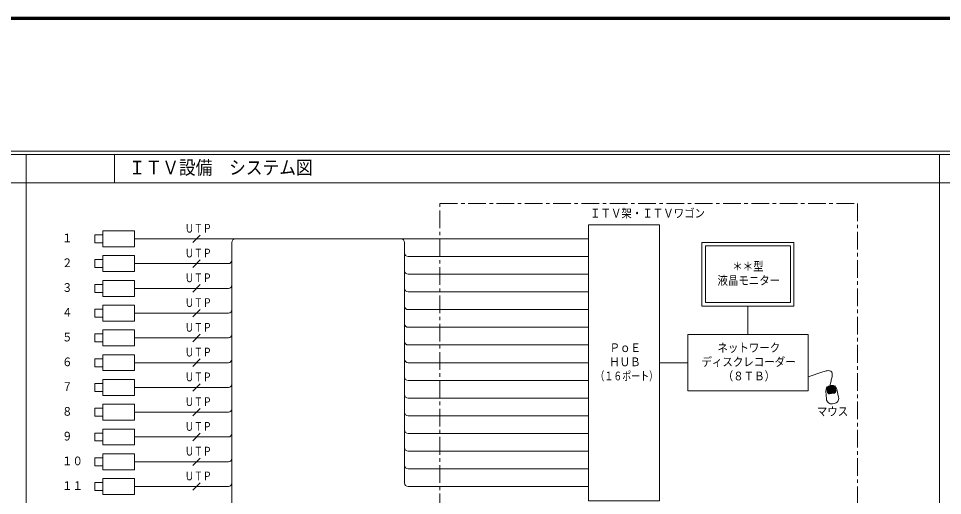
# Model space of a CAD drawing. Units: millimetres on the paper. Extents: x -400 to 400, y -280 to 280.
# Drawn here: x -131.2 to 129.9, y 145.2 to 280 of the extents above; entities that cross this region are included whole.
import ezdxf
from ezdxf.enums import TextEntityAlignment as Align

# ---------------------------------------------------------------- set-up
doc = ezdxf.new("R2010")
doc.units = ezdxf.units.MM
doc.linetypes.add('CHAIN1', pattern=[8, 5, -1, 1, -1])
for name, color, linetype, lineweight in [('0-0_0', 7, 'Continuous', 20), ('0-1_F-F_', 7, 'Continuous', 20), ('0-2_Defpoints', 2, 'Continuous', 80), ('0-3_WAKU-M', 7, 'Continuous', 20)]:
    doc.layers.add(name, color=color, linetype=linetype, lineweight=lineweight)
doc.styles.add('ＭＳ ゴシック', font='')
doc.styles.get('ＭＳ ゴシック').set_extended_font_data('MS Gothic')

msp = doc.modelspace()

# ---------------------------------------------------------------- linework, layer by layer
at = {"layer": '0-0_0', "color": 134, "lineweight": 70}
msp.add_lwpolyline([(400, 280), (-400, 280), (-400, -280), (400, -280)], close=True, dxfattribs=at)
at = {"layer": '0-1_F-F_', "color": 4, "lineweight": 9}
msp.add_line((387, 241.529), (-387, 241.529), dxfattribs=at)
at = {"layer": '0-1_F-F_'}
for p, q in [((-129, 241.529), (-129, -238.471)), ((-104, 241.529), (-104, 233.529)), ((129, 241.529), (129, 1.529)), ((387, 233.529), (-387, 233.529))]:
    msp.add_line(p, q, dxfattribs=at)
at = {"layer": '0-1_F-F_', "color": 4, "lineweight": 9}
msp.add_lwpolyline([(388, 242.529), (-388, 242.529), (-388, -239.471), (388, -239.471)], dxfattribs=at)
at = {"layer": '0-3_WAKU-M'}
for p, q in [((-107.366, 219.972), (-107.366, 215.472)), ((-98.366, 219.972), (-107.366, 219.972)), ((-98.366, 215.472), (-98.366, 219.972)), ((-98.366, 217.722), (29.896, 217.722)), ((-81.927, 216.661), (-79.806, 218.782)), ((-70.866, 120.722), (-70.866, 216.722)), ((-22.104, 216.722), (-22.104, 148.722)), ((-98.366, 215.472), (-107.366, 215.472)), ((-107.366, 212.972), (-107.366, 208.472)), ((-98.366, 212.972), (-107.366, 212.972)), ((-98.366, 208.472), (-98.366, 212.972)), ((-81.927, 209.661), (-79.806, 211.782)), ((-21.104, 212.722), (29.896, 212.722)), ((-98.366, 210.722), (-71.866, 210.722)), ((-98.366, 208.472), (-107.366, 208.472)), ((-21.104, 207.722), (29.896, 207.722)), ((-107.366, 205.972), (-107.366, 201.472)), ((-98.366, 205.972), (-107.366, 205.972)), ((-98.366, 201.472), (-98.366, 205.972)), ((-98.366, 203.722), (-71.866, 203.722)), ((-81.927, 202.661), (-79.806, 204.782)), ((-98.366, 201.472), (-107.366, 201.472)), ((-21.104, 202.722), (29.896, 202.722)), ((-107.366, 198.972), (-107.366, 194.472)), ((-98.366, 198.972), (-107.366, 198.972)), ((-98.366, 194.472), (-98.366, 198.972)), ((74.896, 198.722), (74.896, 190.722)), ((-98.366, 196.722), (-71.866, 196.722)), ((-81.927, 195.661), (-79.806, 197.782)), ((-21.104, 197.722), (29.896, 197.722)), ((-98.366, 194.472), (-107.366, 194.472)), ((-107.366, 191.972), (-107.366, 187.472)), ((-98.366, 191.972), (-107.366, 191.972)), ((-98.366, 187.472), (-98.366, 191.972)), ((-81.927, 188.661), (-79.806, 190.782)), ((-21.104, 192.722), (29.896, 192.722)), ((-98.366, 189.722), (-71.866, 189.722)), ((-98.366, 187.472), (-107.366, 187.472)), ((-21.104, 187.722), (29.896, 187.722)), ((-107.366, 184.972), (-107.366, 180.472)), ((-98.366, 184.972), (-107.366, 184.972)), ((-98.366, 180.472), (-98.366, 184.972)), ((-81.927, 181.661), (-79.806, 183.782)), ((-98.366, 180.472), (-107.366, 180.472)), ((-98.366, 182.722), (-71.866, 182.722)), ((-21.104, 182.722), (29.896, 182.722)), ((49.896, 182.722), (57.896, 182.722)), ((96.06, 180.096), (96.41, 180.212)), ((-107.366, 177.972), (-107.366, 173.472)), ((-98.366, 177.972), (-107.366, 177.972)), ((-98.366, 173.472), (-98.366, 177.972)), ((-21.104, 177.722), (29.896, 177.722)), ((91.896, 178.722), (96.06, 180.096)), ((-98.366, 175.722), (-71.866, 175.722)), ((-81.927, 174.661), (-79.806, 176.782)), ((98.235, 176.902), (98.18, 176.571)), ((98.18, 176.571), (98.246, 176.279)), ((98.202, 176.229), (98.39, 176.256)), ((98.334, 177.189), (98.235, 176.902)), ((100.044, 175.106), (100.533, 172.942)), ((-98.366, 173.472), (-107.366, 173.472)), ((-21.104, 172.722), (29.896, 172.722)), ((97.092, 172.441), (96.944, 174.655)), ((-107.366, 170.972), (-107.366, 166.472)), ((-98.366, 170.972), (-107.366, 170.972)), ((-98.366, 166.472), (-98.366, 170.972)), ((-81.927, 167.661), (-79.806, 169.782)), ((99.303, 171.174), (98.774, 171.097)), ((-98.366, 168.722), (-71.866, 168.722)), ((-21.104, 167.722), (29.896, 167.722)), ((-98.366, 166.472), (-107.366, 166.472)), ((-107.366, 163.972), (-107.366, 159.472)), ((-98.366, 163.972), (-107.366, 163.972)), ((-98.366, 159.472), (-98.366, 163.972)), ((-81.927, 160.661), (-79.806, 162.782)), ((-21.104, 162.722), (29.896, 162.722)), ((-98.366, 159.472), (-107.366, 159.472)), ((-98.366, 161.722), (-71.866, 161.722)), ((-107.366, 156.972), (-107.366, 152.472)), ((-98.366, 156.972), (-107.366, 156.972)), ((-98.366, 152.472), (-98.366, 156.972)), ((-21.104, 157.722), (29.896, 157.722)), ((-98.366, 154.722), (-71.866, 154.722)), ((-81.927, 153.661), (-79.806, 155.782)), ((-98.366, 152.472), (-107.366, 152.472)), ((-21.104, 152.722), (29.896, 152.722)), ((-107.366, 149.972), (-107.366, 145.472)), ((-98.366, 149.972), (-107.366, 149.972)), ((-98.366, 145.472), (-98.366, 149.972)), ((-98.366, 147.722), (-71.866, 147.722)), ((-81.927, 146.661), (-79.806, 148.782)), ((-21.104, 147.722), (29.896, 147.722)), ((-98.366, 145.472), (-107.366, 145.472))]:
    msp.add_line(p, q, dxfattribs=at)
at = {"layer": '0-3_WAKU-M', "linetype": 'CHAIN1'}
msp.add_lwpolyline([(105.896, 52.722), (105.896, 44.722), (-12.104, 44.722), (-12.104, 227.722), (105.896, 227.722), (105.896, 54.722)], dxfattribs=at)
at = {"layer": '0-3_WAKU-M'}
for points in [[(29.896, 221.722), (49.896, 221.722), (49.896, 143.722), (29.896, 143.722)], [(61.896, 216.722), (87.896, 216.722), (87.896, 198.722), (61.896, 198.722)], [(62.896, 215.722), (86.896, 215.722), (86.896, 199.722), (62.896, 199.722)], [(57.896, 190.722), (91.896, 190.722), (91.896, 174.722), (57.896, 174.722)]]:
    msp.add_lwpolyline(points, close=True, dxfattribs=at)
for points in [[(-107.366, 216.597), (-109.616, 216.597), (-109.616, 218.847), (-107.366, 218.847)], [(-107.366, 209.597), (-109.616, 209.597), (-109.616, 211.847), (-107.366, 211.847)], [(-107.366, 202.597), (-109.616, 202.597), (-109.616, 204.847), (-107.366, 204.847)], [(-107.366, 195.597), (-109.616, 195.597), (-109.616, 197.847), (-107.366, 197.847)], [(-107.366, 188.597), (-109.616, 188.597), (-109.616, 190.847), (-107.366, 190.847)], [(-107.366, 181.597), (-109.616, 181.597), (-109.616, 183.847), (-107.366, 183.847)], [(96.41, 180.212), (96.756, 180.341), (97.043, 180.376), (97.334, 180.443), (97.635, 180.482), (98.002, 180.409), (98.343, 180.283), (98.58, 180.062)], [(98.58, 180.062), (98.682, 179.797), (98.713, 179.434), (98.703, 179.058), (98.684, 178.753), (98.634, 178.453), (98.525, 178.148), (98.461, 177.843), (98.411, 177.543), (98.334, 177.189)], [(-107.366, 174.597), (-109.616, 174.597), (-109.616, 176.847), (-107.366, 176.847)], [(-107.366, 167.597), (-109.616, 167.597), (-109.616, 169.847), (-107.366, 169.847)], [(-107.366, 160.597), (-109.616, 160.597), (-109.616, 162.847), (-107.366, 162.847)], [(-107.366, 153.597), (-109.616, 153.597), (-109.616, 155.847), (-107.366, 155.847)], [(-107.366, 146.597), (-109.616, 146.597), (-109.616, 148.847), (-107.366, 148.847)]]:
    msp.add_lwpolyline(points, dxfattribs=at)
at = {"layer": '0-3_WAKU-M', "color": 1, "lineweight": 80}
for points in [[(98.026, 176.177), (98.288, 174.379), (97.832, 174.312), (97.588, 175.991)], [(99.047, 176.203), (99.291, 174.524), (98.835, 174.458), (98.574, 176.257)]]:
    msp.add_lwpolyline(points, dxfattribs=at)
at = {"layer": '0-3_WAKU-M'}
for centre, radius, start, end in [((-69.866, 216.722), 1, 90, 180), ((-23.104, 216.722), 1, 0, 90), ((-71.866, 211.722), 1, 270, 0), ((-21.104, 213.722), 1, 180, 270), ((-21.104, 208.722), 1, 180, 270), ((-71.866, 204.722), 1, 270, 0), ((-21.104, 203.722), 1, 180, 270), ((-21.104, 198.722), 1, 180, 270), ((-71.866, 197.722), 1, 270, 0), ((-21.104, 193.722), 1, 180, 270), ((-71.866, 190.722), 1, 270, 0), ((-21.104, 188.722), 1, 180, 270), ((-71.866, 183.722), 1, 270, 0), ((-21.104, 183.722), 1, 180, 270), ((-21.104, 178.722), 1, 180, 270), ((-71.866, 176.722), 1, 270, 0), ((98.414, 174.77), 1.475, 98.26998, 184.45962), ((98.602, 174.797), 1.475, 12.08531, 98.27389), ((-21.104, 173.722), 1, 180, 270), ((98.562, 172.556), 1.475, 184.45777, 278.2706), ((99.091, 172.633), 1.475, 278.27057, 12.08425), ((-71.866, 169.722), 1, 270, 0), ((-21.104, 168.722), 1, 180, 270), ((-71.866, 162.722), 1, 270, 0), ((-21.104, 163.722), 1, 180, 270), ((-21.104, 158.722), 1, 180, 270), ((-71.866, 155.722), 1, 270, 0), ((-21.104, 153.722), 1, 180, 270), ((-71.866, 148.722), 1, 270, 0), ((-21.104, 148.722), 1, 180, 270)]:
    msp.add_arc(centre, radius, start, end, dxfattribs=at)

# ---------------------------------------------------------------- texts
at = {"layer": '0-2_Defpoints', "style": 'ＭＳ ゴシック', "width": 0.9}
msp.add_text('ＩＴＶ設備\u3000システム図', height=3.848, dxfattribs=at).set_placement((-100, 234.789), align=Align.BOTTOM_LEFT)
at = {"layer": '0-3_WAKU-M', "color": 2, "style": 'ＭＳ ゴシック'}
for s, width, p in [('ＩＴＶ架・ＩＴＶワゴン', 0.9, (30.313, 223.009)), ('１', 0.9, (-118.866, 216.009)), ('２', 0.9, (-118.866, 209.009)), ('＊＊型', 0.9, (70.479, 208.009)), ('液晶モニター', 0.9, (66.313, 204.009)), ('３', 0.9, (-118.866, 202.009)), ('４', 0.9, (-118.866, 195.009)), ('５', 0.9, (-118.866, 188.009)), ('ＰｏＥ', 0.9, (35.813, 185.009)), ('ネットワーク', 0.9, (66.313, 185.009)), ('６', 0.9, (-118.866, 181.009)), ('ＨＵＢ', 0.9, (35.729, 181.009)), ('ディスクレコーダー', 0.9, (61.813, 181.009)), ('（１６ポート）', 0.75, (31.829, 177.009)), ('（８ＴＢ）', 0.9, (67.813, 177.009)), ('７', 0.9, (-118.866, 174.009)), ('８', 0.9, (-118.866, 167.009)), ('マウス', 0.9, (94.391, 167.009)), ('９', 0.9, (-118.866, 160.009)), ('１０', 0.9, (-118.866, 153.009)), ('１１', 0.9, (-118.866, 146.009))]:
    msp.add_text(s, height=2.405, dxfattribs=dict(at, width=width)).set_placement(p, align=Align.BOTTOM_LEFT)
at = {"layer": '0-3_WAKU-M', "style": 'ＭＳ ゴシック', "width": 0.75}
for p in [(-84.133, 218.759), (-84.133, 211.759), (-84.133, 204.759), (-84.133, 197.759), (-84.133, 190.759), (-84.133, 183.759), (-84.133, 176.759), (-84.133, 169.759), (-84.133, 162.759), (-84.133, 155.759), (-84.133, 148.759)]:
    msp.add_text('ＵＴＰ', height=2.405, dxfattribs=at).set_placement(p, align=Align.BOTTOM_LEFT)

doc.saveas('drawing.dxf')
